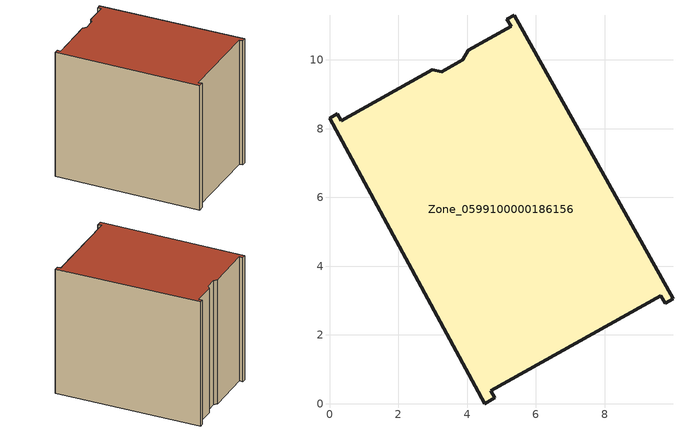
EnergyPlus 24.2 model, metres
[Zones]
Zone_0599100000186156
 floor ground (C_G): 5.37,11.3 9.99,3.06 9.76,2.93 9.64,3.14 4.69,0.38 4.81,0.17 4.52,0 0,8.29 0.23,8.43 0.34,8.23 3,9.71 3.26,9.65 3.88,10.01 4.03,10.28 5.28,10.98 5.16,11.18 z0
 wall outside (C_F): 0.23,8.43 0,8.29 4.52,0 4.81,0.17 4.69,0.38 9.64,3.14 9.76,2.93 9.99,3.06 5.37,11.3 5.16,11.18 5.28,10.98 4.03,10.28 3.88,10.01 3.26,9.65 3,9.71 0.34,8.23 0.23,8.43 z0:8.37
 roof outside (C_R): 3,9.71 0.34,8.23 0.23,8.43 0,8.29 4.52,0 4.81,0.17 4.69,0.38 9.64,3.14 9.76,2.93 9.99,3.06 5.37,11.3 5.16,11.18 5.28,10.98 4.03,10.28 3.88,10.01 3.26,9.65 z8.37
[BUILDING]
Pand.0599100000186156: North Axis=0; Terrain=City; Loads Convergence Tolerance Value=0.04; Temperature Convergence Tolerance Value=0.4; Solar Distribution=FullExterior; Maximum Number of Warmup Days=25; Minimum Number of Warmup Days=1
[Site:Location]
Rotterdam.The.Hague.AP_ZH_NLD Design_Conditions: Latitude=51.96; Longitude=4.45; Time Zone=1; Elevation=-4.5
[SITE:GROUNDTEMPERATURE:BUILDINGSURFACE]
18, 18, 18, 18, 18, 18, 18, 18, 18, 18, 18, 18
[MATERIAL] Thermal Absorptance=0.9; Solar Absorptance=0.7; Visible Absorptance=0.7
Name | Roughness | Thickness | Conductivity | Density | Specific Heat
G.TI.1965-1974 | MediumSmooth | 0.15 | 0.882353 | 540 | 1210
F.TI.1965-1974 | Rough | 0.3 | 0.697674 | 1920 | 840
R.TI.1965-1974 | MediumRough | 0.2 | 0.232558 | 1500 | 1000
[CONSTRUCTION]
C_G: G.TI.1965-1974
C_F: F.TI.1965-1974
C_R: R.TI.1965-1974
[ZONE]
Zone_0599100000186156: Type=1; Multiplier=1; Ceiling Height=Autocalculate; Volume=Autocalculate; Floor Area=autocalculate; Part of Total Floor Area=Yes
[ZONEINFILTRATION:DESIGNFLOWRATE]
Infil_Zone_0599100000186156: Zone or ZoneList or Space or SpaceList=Zone_0599100000186156; Schedule=AlwaysOn; Design Flow Rate Calculation Method=Flow/Area; Flow Rate per Floor Area=0.003; Constant Term Coefficient=1; Temperature Term Coefficient=0; Velocity Term Coefficient=0; Velocity Squared Term Coefficient=0
[HVACTEMPLATE:ZONE:IDEALLOADSAIRSYSTEM]
Zone_0599100000186156: Maximum Heating Supply Air Temperature=50; Minimum Cooling Supply Air Temperature=13; Maximum Heating Supply Air Humidity Ratio=0.0156; Minimum Cooling Supply Air Humidity Ratio=0.0077; Heating Limit=NoLimit; Cooling Limit=NoLimit; Dehumidification Control Type=ConstantSensibleHeatRatio; Cooling Sensible Heat Ratio=0.7; Dehumidification Setpoint=60; Humidification Control Type=None; Humidification Setpoint=30; Outdoor Air Method=None; Outdoor Air Flow Rate per Person=0.00944; Outdoor Air Flow Rate per Zone Floor Area=0; Outdoor Air Flow Rate per Zone=0; Demand Controlled Ventilation Type=None; Outdoor Air Economizer Type=NoEconomizer; Heat Recovery Type=None; Sensible Heat Recovery Effectiveness=0.7; Latent Heat Recovery Effectiveness=0.65
[ZONECONTROL:THERMOSTAT]
ThermostatControl_Zone_0599100000186156: Zone or ZoneList=Zone_0599100000186156; Control Type Schedule=DualSetpointControlType; Control 1=Thermostat_Zone_0599100000186156; Temperature Difference Between Cutout And Setpoint=0
[THERMOSTATSETPOINT:DUALSETPOINT]
Thermostat_Zone_0599100000186156: Heating Setpoint Temperature Schedule=HeatingSetpoint_Zone_0599100000186156; Cooling Setpoint Temperature Schedule=CoolingSetpoint_Zone_0599100000186156
[SCHEDULE:COMPACT]
HeatingSetpoint_Zone_0599100000186156: Through: 12/31, For: AllDays, Until: 24:00, 21
CoolingSetpoint_Zone_0599100000186156: Through: 12/31, For: AllDays, Until: 24:00, 24
DualSetpointControlType: Through: 12/31, For: AllDays, Until: 24:00, 4
AlwaysOn: Through: 12/31, For: AllDays, Until: 24:00, 1
